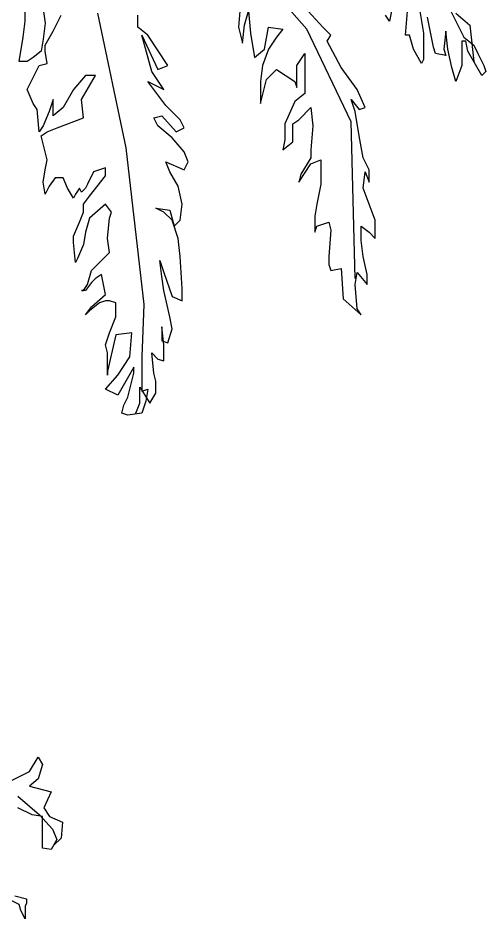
# Model space of a CAD drawing. Header units: metres. Extents: x -109 to 591, y -5 to 592.
# Drawn here: x 576.32 to 577.029, y 8.027 to 9.392 of the extents above; entities that cross this region are included whole.
import ezdxf

# ---------------------------------------------------------------- set-up
doc = ezdxf.new("R2010")
doc.units = ezdxf.units.M
doc.header["$LTSCALE"] = 0.03
doc.layers.add('ARBOLES', color=118, linetype='Continuous')

# ---------------------------------------------------------------- blocks, each defined once
blk = doc.blocks.new('palm1')
at = {"layer": 'ARBOLES', "color": 72}
for points in [[(294.5013, 22.7083), (294.4716, 22.6491), (294.4674, 22.6406), (294.4462, 22.6237), (294.4377, 22.6067), (294.425, 22.5813), (294.4208, 22.5686), (294.4293, 22.5602), (294.4589, 22.611), (294.4631, 22.6321), (294.4716, 22.6321), (294.4716, 22.6067), (294.4716, 22.5813), (294.4843, 22.5475), (294.4928, 22.5771), (294.5013, 22.6152), (294.5055, 22.6533), (294.5097, 22.6152), (294.5055, 22.6025), (294.5267, 22.6067), (294.5309, 22.6194), (294.5436, 22.6829)], [(294.5606, 22.6999), (294.5521, 22.6491), (294.5521, 22.594), (294.5563, 22.5856), (294.5733, 22.6152), (294.5818, 22.6448), (294.5902, 22.6448), (294.586, 22.6956)], [(294.6199, 22.6956), (294.6241, 22.6745), (294.6326, 22.6872)], [(294.4843, 22.6914), (294.4547, 22.666), (294.4462, 22.5898)]]:
    blk.add_lwpolyline(points, dxfattribs=at)
at = {"layer": 'ARBOLES', "color": 92}
for points in [[(295.2384, 22.6916), (295.1791, 22.4079), (295.1409, 22.0777), (295.1452, 21.9677), (295.1452, 21.8957), (295.1325, 21.8997), (295.1367, 21.8743), (295.1452, 21.8489), (295.1748, 21.8447), (295.1875, 21.8489), (295.1833, 21.8659), (295.1748, 21.8828), (295.1621, 21.9336), (295.1621, 21.9463), (295.1791, 21.9167), (295.196, 21.887), (295.2214, 21.8997), (295.196, 21.9294), (295.1706, 21.9675), (295.1664, 22.0183), (295.2002, 22.014), (295.2172, 21.9378), (295.2172, 21.9294), (295.2172, 21.9759), (295.2214, 21.9929), (295.213, 22.0183), (295.2002, 22.0521), (295.2002, 22.0691), (295.2002, 22.0818), (295.213, 22.086), (295.2214, 22.086), (295.2341, 22.0818), (295.2553, 22.0648), (295.2638, 22.0564), (295.2511, 22.0733), (295.2214, 22.0987), (295.2299, 22.141), (295.2426, 22.1326), (295.2511, 22.1241), (295.2638, 22.1072), (295.2723, 22.1072), (295.268, 22.1072), (295.2596, 22.1199), (295.2511, 22.1495), (295.213, 22.1876), (295.2172, 22.2172), (295.213, 22.2596), (295.2087, 22.2723), (295.2214, 22.2892), (295.2553, 22.2596), (295.2638, 22.2299), (295.268, 22.2045), (295.2807, 22.1749), (295.285, 22.1664), (295.2892, 22.2088), (295.2892, 22.2215), (295.2765, 22.2511), (295.268, 22.2723), (295.268, 22.2892), (295.2553, 22.3061), (295.2214, 22.3485), (295.2214, 22.3654), (295.2468, 22.357), (295.2596, 22.3316), (295.2638, 22.3231), (295.2723, 22.3146), (295.2765, 22.3231), (295.285, 22.3104), (295.2892, 22.3019), (295.3019, 22.3231), (295.3104, 22.3443), (295.3189, 22.3443), (295.3273, 22.3443), (295.34, 22.3273), (295.3485, 22.3104), (295.3528, 22.3358), (295.3485, 22.3612), (295.3443, 22.3824), (295.357, 22.4332), (295.3443, 22.4416), (295.3231, 22.4501), (295.268, 22.4713), (295.2723, 22.5094), (295.2426, 22.5602), (295.2638, 22.5602), (295.2892, 22.5305), (295.3104, 22.4924), (295.3316, 22.4755), (295.3316, 22.5094), (295.34, 22.484), (295.3528, 22.4543), (295.3612, 22.4416), (295.3655, 22.4882), (295.3739, 22.5009), (295.3866, 22.5305), (295.3612, 22.5813), (295.3443, 22.5856), (295.3485, 22.611), (295.3485, 22.6237), (295.3316, 22.6533), (295.3231, 22.6702), (295.3146, 22.6872)], [(295.3528, 22.6999), (295.3485, 22.6702), (295.3528, 22.6364), (295.357, 22.611), (295.3739, 22.5983), (295.3866, 22.5898), (295.4036, 22.5898), (295.3951, 22.6406), (295.3909, 22.6745), (295.3909, 22.6956)], [(295.1579, 21.8489), (295.1494, 21.8701), (295.1494, 21.904), (295.1282, 21.8701), (295.1155, 21.8913), (295.1155, 21.9167), (295.1198, 21.9336), (295.124, 21.9759), (295.1113, 21.9632), (295.0986, 21.959), (295.0986, 21.9759), (295.0986, 21.9929), (295.1028, 22.031), (295.1028, 22.0013), (295.0901, 21.9971), (295.0816, 22.0267), (295.0859, 22.0521), (295.0986, 22.1072), (295.1028, 22.1368), (295.1071, 22.1707), (295.0986, 22.1453), (295.0816, 22.0945), (295.0605, 22.086), (295.0605, 22.1114), (295.0647, 22.1791), (295.0689, 22.2172), (295.0816, 22.2553), (295.0986, 22.2723), (295.1155, 22.2807), (295.0859, 22.2765), (295.0774, 22.2426), (295.0647, 22.2553), (295.0605, 22.2892), (295.0689, 22.3273), (295.0859, 22.357), (295.0943, 22.3781), (295.0562, 22.3612), (295.0477, 22.3781), (295.0562, 22.3993), (295.0816, 22.4289), (295.1113, 22.4543), (295.1198, 22.4713), (295.1028, 22.4755), (295.0732, 22.4416), (295.0562, 22.4501), (295.0647, 22.467), (295.0943, 22.4967), (295.1071, 22.5136), (295.1325, 22.5475), (295.0986, 22.5305), (295.124, 22.5686), (295.1452, 22.6448), (295.1113, 22.5729), (295.0901, 22.5813), (295.1325, 22.6448), (295.1537, 22.6618), (295.1537, 22.6872)], [(294.6961, 22.1326), (294.7004, 22.2977), (294.7046, 22.4628), (294.7978, 22.6575), (294.8868, 22.7591)], [(294.9376, 22.7126), (294.9418, 22.6618), (294.9334, 22.6279), (294.9291, 22.666), (294.9207, 22.6956), (294.9164, 22.6491), (294.908, 22.5983), (294.8868, 22.6152), (294.8783, 22.6618), (294.8486, 22.6575), (294.8614, 22.6406), (294.8783, 22.6152), (294.891, 22.5813), (294.8952, 22.5475), (294.8952, 22.5009), (294.8825, 22.5517), (294.8614, 22.5729), (294.8232, 22.5475), (294.819, 22.5348), (294.819, 22.5813), (294.802, 22.6067), (294.802, 22.5729), (294.802, 22.5221), (294.8232, 22.5051), (294.8444, 22.4586), (294.8444, 22.4247), (294.8486, 22.4035), (294.8275, 22.4205), (294.8275, 22.4586), (294.8148, 22.467), (294.7893, 22.4924), (294.7851, 22.4543), (294.7893, 22.4035), (294.7893, 22.3866), (294.8105, 22.3527), (294.8148, 22.3358), (294.7893, 22.3739), (294.7682, 22.3824), (294.7682, 22.3316), (294.7766, 22.2892), (294.7809, 22.2638), (294.7809, 22.2426), (294.7809, 22.2299), (294.7766, 22.2426), (294.7512, 22.2511), (294.747, 22.2342), (294.7512, 22.1791), (294.7512, 22.1622), (294.747, 22.1495), (294.7258, 22.1537), (294.7216, 22.0902), (294.6834, 22.0564), (294.6919, 22.0691), (294.6961, 22.1199), (294.6919, 22.1453), (294.6707, 22.1199), (294.6707, 22.141), (294.6792, 22.1791), (294.6834, 22.213), (294.6834, 22.2426), (294.6665, 22.2299), (294.6538, 22.2172), (294.6538, 22.2553), (294.6792, 22.3231), (294.675, 22.357), (294.6665, 22.3358), (294.6665, 22.3612), (294.6792, 22.3866), (294.6877, 22.4332), (294.6961, 22.484), (294.7046, 22.5094), (294.6877, 22.4882), (294.675, 22.4924), (294.6919, 22.5305), (294.7258, 22.5771), (294.7554, 22.6321), (294.747, 22.6448), (294.7639, 22.6618), (294.8105, 22.7126)], [(295.4123, 20.8328), (295.388, 20.8267), (295.388, 20.8176), (295.391, 20.8115), (295.391, 20.8024), (295.391, 20.7842), (295.4001, 20.8024), (295.4032, 20.8146), (295.4275, 20.8267)]]:
    blk.add_lwpolyline(points, dxfattribs=at)
at = {"layer": 'ARBOLES', "color": 108}
for points in [[(295.4061, 21.0428), (295.3605, 21.0033), (295.3332, 20.973), (295.3241, 20.9517), (295.3362, 20.9304), (295.3545, 20.9335), (295.3545, 21.0003), (295.3757, 21.0033), (295.4061, 21.0185)], [(295.4365, 21.0671), (295.3818, 21.0944), (295.3636, 21.1248), (295.3545, 21.1096), (295.3636, 21.0793), (295.3818, 21.0641), (295.3362, 21.0519), (295.3514, 21.0185), (295.3393, 21.0003), (295.3119, 20.9881), (295.315, 20.9547), (295.3301, 20.9395)]]:
    blk.add_lwpolyline(points, dxfattribs=at)

msp = doc.modelspace()

# ---------------------------------------------------------------- block references
at = {"layer": 'ARBOLES', "color": 35, "xscale": -0.7199999999999989, "yscale": 0.7199999999999989, "zscale": 0.7200000000000001}
msp.add_blockref('palm1', (789.0118, -6.9381), dxfattribs=at)

doc.saveas('drawing.dxf')
